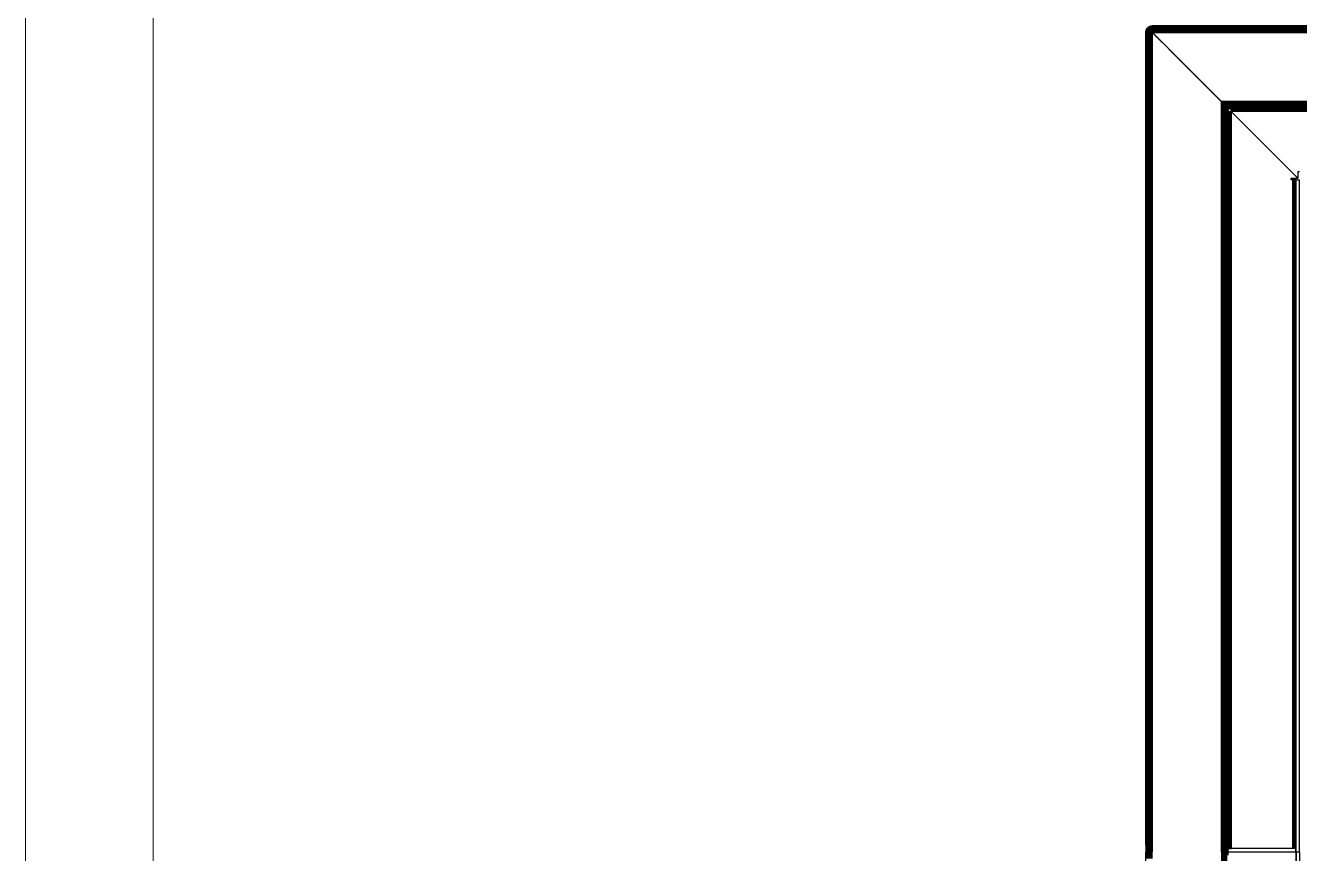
# Model space of a CAD drawing. Header units: inches. Extents: x 12 to 4609, y 5 to 3256.
# Drawn here: x 12 to 783, y 2141 to 2642 of the extents above; entities that cross this region are included whole.
import ezdxf

# ---------------------------------------------------------------- set-up
doc = ezdxf.new("R2010")
doc.units = ezdxf.units.IN
doc.header["$MEASUREMENT"] = 0
doc.layers.add('tabelka', color=155, linetype='Continuous')

msp = doc.modelspace()

# ---------------------------------------------------------------- linework, layer by layer
for p, q in [((690.24, 2638.33), (690.25, 2638.51)), ((690.25, 2638.51), (690.37, 2638.97)), ((690.25, 2638.51), (690.94, 2638.39)), ((690.37, 2638.97), (690.43, 2639.19)), ((690.94, 2638.39), (690.37, 2638.97)), ((690.37, 2638.97), (690.79, 2638.84)), ((690.37, 2638.97), (690.89, 2638.74)), ((690.43, 2639.19), (690.52, 2639.4)), ((690.79, 2638.84), (690.43, 2639.19)), ((690.43, 2639.19), (690.91, 2639.02)), ((690.43, 2639.19), (690.97, 2638.96)), ((690.52, 2639.4), (690.57, 2639.51)), ((690.91, 2639.02), (690.52, 2639.4)), ((690.52, 2639.4), (691.6, 2638.94)), ((690.52, 2639.4), (691.75, 2638.79)), ((690.57, 2639.51), (690.72, 2639.81)), ((690.57, 2639.51), (691.45, 2639.08)), ((690.72, 2639.81), (690.91, 2640.11)), ((690.72, 2639.81), (692.36, 2638.65)), ((691.45, 2639.08), (690.72, 2639.81)), ((691.89, 2639.14), (690.72, 2639.81)), ((690.81, 2638.82), (690.79, 2638.84)), ((690.89, 2638.74), (690.81, 2638.82)), ((690.81, 2638.82), (691.22, 2638.71)), ((690.81, 2638.82), (691.26, 2638.67)), ((690.89, 2638.74), (691.42, 2638.51)), ((691.31, 2638.33), (690.89, 2638.74)), ((690.91, 2640.11), (690.97, 2640.19)), ((690.91, 2640.11), (692.54, 2638.97)), ((690.91, 2640.11), (692.45, 2638.83)), ((690.97, 2638.96), (690.91, 2639.02)), ((690.91, 2639.02), (691.87, 2638.67)), ((690.97, 2640.19), (691.12, 2640.39)), ((690.97, 2640.19), (692.54, 2638.97)), ((690.97, 2640.19), (692.31, 2639.2)), ((690.97, 2638.96), (692.04, 2638.5)), ((691.22, 2638.71), (690.97, 2638.96)), ((691.12, 2640.39), (691.25, 2640.53)), ((691.12, 2640.39), (692.65, 2639.11)), ((691.12, 2640.39), (692.31, 2639.2)), ((691.26, 2638.67), (691.22, 2638.71)), ((691.22, 2638.71), (692.08, 2638.45)), ((691.25, 2640.53), (691.36, 2640.64)), ((691.25, 2640.53), (692.71, 2639.18)), ((691.25, 2640.53), (692.65, 2639.11)), ((691.26, 2638.67), (692.17, 2638.37)), ((691.42, 2638.51), (691.26, 2638.67)), ((691.36, 2640.64), (691.61, 2640.88)), ((691.36, 2640.64), (692.71, 2639.18)), ((691.36, 2640.64), (692.73, 2639.29)), ((691.42, 2638.51), (692.21, 2638.17)), ((691.67, 2638.27), (691.42, 2638.51)), ((691.45, 2639.08), (691.49, 2639.04)), ((691.49, 2639.04), (692.36, 2638.65)), ((691.49, 2639.04), (692.35, 2638.62)), ((691.6, 2638.94), (691.49, 2639.04)), ((691.6, 2638.94), (692.35, 2638.62)), ((691.75, 2638.79), (691.6, 2638.94)), ((691.61, 2640.88), (691.89, 2641.09)), ((691.61, 2640.88), (692.89, 2639.36)), ((691.61, 2640.88), (692.73, 2639.29)), ((691.75, 2638.79), (692.3, 2638.51)), ((691.87, 2638.67), (691.75, 2638.79)), ((691.87, 2638.67), (692.3, 2638.51)), ((692.04, 2638.5), (691.87, 2638.67)), ((691.89, 2641.09), (691.98, 2641.15)), ((691.89, 2641.09), (693.03, 2639.46)), ((691.89, 2641.09), (692.89, 2639.36)), ((692.22, 2640.76), (691.89, 2641.09)), ((691.89, 2639.14), (692.36, 2638.65)), ((691.89, 2639.14), (692.45, 2638.83)), ((691.98, 2641.15), (692.18, 2641.28)), ((691.98, 2641.15), (692.22, 2640.76)), ((692.18, 2641.28), (692.38, 2641.38)), ((692.61, 2640.86), (692.18, 2641.28)), ((692.18, 2641.28), (692.82, 2640.17)), ((692.18, 2641.28), (692.65, 2640.33)), ((692.27, 2640.72), (692.22, 2640.76)), ((692.28, 2640.69), (692.27, 2640.72)), ((692.27, 2638.4), (692.3, 2638.51)), ((692.28, 2640.69), (693.08, 2639.49)), ((692.28, 2640.69), (693.03, 2639.46)), ((692.65, 2640.33), (692.28, 2640.69)), ((692.3, 2638.51), (692.35, 2638.62)), ((693.05, 2637.77), (692.3, 2638.51)), ((692.41, 2639.13), (692.31, 2639.2)), ((692.35, 2638.62), (692.36, 2638.65)), ((693.16, 2637.78), (692.35, 2638.62)), ((692.36, 2638.65), (692.45, 2638.83)), ((692.38, 2641.38), (692.49, 2641.44)), ((692.61, 2641.15), (692.38, 2641.38)), ((692.38, 2641.38), (692.68, 2640.79)), ((692.38, 2641.38), (692.61, 2640.86)), ((692.41, 2639.13), (692.54, 2638.97)), ((692.41, 2639.13), (692.57, 2639.01)), ((692.45, 2638.83), (692.54, 2638.97)), ((693.49, 2637.77), (692.45, 2638.83)), ((692.49, 2641.44), (692.81, 2641.57)), ((692.49, 2641.44), (692.61, 2641.15)), ((692.54, 2638.97), (692.57, 2639.01)), ((693.75, 2637.76), (692.54, 2638.97)), ((692.54, 2638.97), (693.81, 2637.76)), ((692.57, 2639.01), (692.65, 2639.11)), ((692.63, 2641.13), (692.61, 2641.15)), ((692.68, 2640.79), (692.61, 2640.86)), ((692.61, 2640.86), (692.98, 2640.02)), ((692.63, 2641.13), (692.89, 2640.59)), ((692.65, 2640.33), (692.67, 2640.3)), ((692.65, 2639.11), (692.71, 2639.18)), ((692.65, 2639.11), (693.99, 2637.76)), ((692.67, 2640.3), (693.08, 2639.49)), ((692.82, 2640.17), (692.67, 2640.3)), ((692.68, 2640.79), (693.16, 2639.83)), ((692.89, 2640.59), (692.68, 2640.79)), ((692.71, 2639.18), (692.76, 2639.24)), ((692.73, 2639.29), (692.76, 2639.24)), ((692.76, 2639.24), (692.89, 2639.36)), ((706.52, 2625.41), (692.76, 2639.24)), ((692.76, 2639.24), (698.29, 2633.79)), ((692.81, 2641.57), (693.26, 2641.69)), ((693.33, 2641.05), (692.81, 2641.57)), ((692.81, 2641.57), (693.16, 2640.62)), ((692.81, 2641.57), (693.03, 2640.74)), ((692.82, 2640.17), (692.85, 2640.12)), ((692.85, 2640.12), (693.18, 2639.56)), ((692.98, 2640.02), (692.85, 2640.12)), ((692.9, 2640.56), (692.89, 2640.59)), ((692.89, 2639.36), (693.03, 2639.46)), ((692.89, 2639.36), (694.25, 2638)), ((692.9, 2640.56), (693.31, 2639.69)), ((692.9, 2640.56), (693.16, 2639.83)), ((692.98, 2640.02), (692.99, 2639.98)), ((692.99, 2639.98), (693.18, 2639.56)), ((693.16, 2639.83), (692.99, 2639.98)), ((693.16, 2640.62), (693.03, 2640.74)), ((693.15, 2640.31), (693.03, 2640.74)), ((693.03, 2639.46), (693.08, 2639.49)), ((694.24, 2638.25), (693.03, 2639.46)), ((693.08, 2639.49), (693.18, 2639.56)), ((693.32, 2640.16), (693.15, 2640.31)), ((693.15, 2640.31), (693.31, 2639.69)), ((693.41, 2640.36), (693.16, 2640.62)), ((693.16, 2640.62), (693.32, 2640.16)), ((693.16, 2639.83), (693.19, 2639.8)), ((693.18, 2639.56), (693.28, 2639.61)), ((693.18, 2639.56), (694.24, 2638.52)), ((693.19, 2639.8), (693.21, 2639.75)), ((693.21, 2639.75), (693.28, 2639.61)), ((693.31, 2639.69), (693.21, 2639.75)), ((693.26, 2641.69), (693.49, 2641.75)), ((693.26, 2641.69), (693.33, 2641.05)), ((693.26, 2641.69), (693.41, 2640.98)), ((693.28, 2639.61), (693.33, 2639.64)), ((693.31, 2639.69), (693.33, 2639.64)), ((693.34, 2640.12), (693.32, 2640.16)), ((693.33, 2641.05), (693.41, 2640.36)), ((693.41, 2640.98), (693.33, 2641.05)), ((693.33, 2639.64), (693.49, 2639.7)), ((694.24, 2638.72), (693.33, 2639.64)), ((694.23, 2638.79), (693.33, 2639.64)), ((693.45, 2640.03), (693.34, 2640.12)), ((693.34, 2640.12), (693.49, 2639.7)), ((693.41, 2640.98), (693.43, 2640.95)), ((693.41, 2640.36), (693.45, 2640.03)), ((693.56, 2640.22), (693.41, 2640.36)), ((693.43, 2640.95), (693.62, 2640.16)), ((693.43, 2640.95), (693.56, 2640.22)), ((693.6, 2640.79), (693.43, 2640.95)), ((693.46, 2640.01), (693.45, 2640.03)), ((693.46, 2640.01), (693.49, 2639.7)), ((693.64, 2639.85), (693.46, 2640.01)), ((693.49, 2641.75), (693.75, 2641.77)), ((693.76, 2641.47), (693.49, 2641.75)), ((693.49, 2641.75), (693.67, 2640.71)), ((693.49, 2641.75), (693.6, 2640.79)), ((693.49, 2639.7), (693.66, 2639.75)), ((693.49, 2639.7), (694.22, 2638.99)), ((693.56, 2640.22), (693.64, 2639.85)), ((693.62, 2640.16), (693.56, 2640.22)), ((693.6, 2640.79), (693.67, 2640.11)), ((693.67, 2640.71), (693.6, 2640.79)), ((693.62, 2640.16), (693.71, 2639.76)), ((693.67, 2640.11), (693.62, 2640.16)), ((693.64, 2639.85), (693.65, 2639.81)), ((693.65, 2639.81), (693.66, 2639.75)), ((693.71, 2639.76), (693.65, 2639.81)), ((693.66, 2639.75), (693.71, 2639.76)), ((693.66, 2639.75), (694.22, 2639.18)), ((693.67, 2640.71), (693.8, 2639.99)), ((693.8, 2640.59), (693.67, 2640.71)), ((693.67, 2640.11), (693.71, 2639.76)), ((693.8, 2639.99), (693.67, 2640.11)), ((693.71, 2639.76), (693.83, 2639.79)), ((693.71, 2639.76), (694.21, 2639.35)), ((694.23, 2639.23), (693.71, 2639.76)), ((693.75, 2641.77), (694.18, 2641.81)), ((693.75, 2641.77), (693.79, 2641.44)), ((693.75, 2641.77), (693.76, 2641.47)), ((693.79, 2641.44), (693.76, 2641.47)), ((693.76, 2641.47), (693.8, 2640.59)), ((693.79, 2641.44), (693.92, 2640.46)), ((694.12, 2641.12), (693.79, 2641.44)), ((693.8, 2640.59), (693.82, 2639.96)), ((693.92, 2640.46), (693.8, 2640.59)), ((693.8, 2639.99), (693.82, 2639.96)), ((693.82, 2639.96), (693.83, 2639.79)), ((694, 2639.81), (693.82, 2639.96)), ((693.83, 2639.79), (693.96, 2639.81)), ((694.21, 2639.4), (693.83, 2639.79)), ((693.92, 2640.46), (694, 2639.81)), ((694.05, 2640.33), (693.92, 2640.46)), ((693.96, 2639.81), (694, 2639.81)), ((694.2, 2639.58), (693.96, 2639.81)), ((694.05, 2640.33), (694, 2639.81)), ((694, 2639.81), (694.18, 2639.82)), ((694.2, 2639.66), (694, 2639.81)), ((694.12, 2641.12), (694.05, 2640.33)), ((694.18, 2640.2), (694.05, 2640.33)), ((694.2, 2641.42), (694.12, 2641.12)), ((694.21, 2641.02), (694.12, 2641.12)), ((1186.19, 2641.81), (694.18, 2641.81)), ((694.18, 2641.81), (1186.19, 2641.71)), ((694.18, 2641.81), (694.19, 2641.73)), ((694.3, 2641.68), (694.18, 2641.81)), ((694.18, 2640.2), (694.22, 2640.52)), ((694.22, 2640.25), (694.18, 2640.2)), ((694.22, 2640.16), (694.18, 2640.2)), ((694.18, 2639.82), (694.23, 2639.76)), ((694.2, 2639.82), (694.18, 2639.82)), ((694.18, 2639.82), (694.19, 2639.78)), ((694.19, 2641.73), (694.19, 2641.68)), ((694.3, 2641.68), (694.19, 2641.68)), ((694.19, 2641.68), (694.2, 2641.49)), ((694.19, 2639.78), (694.2, 2639.71)), ((694.2, 2641.49), (694.2, 2641.46)), ((694.2, 2641.49), (694.5, 2641.49)), ((694.2, 2641.42), (694.2, 2641.49)), ((694.2, 2641.46), (694.2, 2641.42)), ((694.2, 2641.46), (694.53, 2641.46)), ((694.2, 2641.42), (694.21, 2641.18)), ((694.56, 2641.42), (694.2, 2641.42)), ((694.22, 2640.11), (694.2, 2639.82)), ((694.2, 2639.82), (694.23, 2639.76)), ((694.2, 2639.71), (694.23, 2639.76)), ((694.23, 2639.73), (694.2, 2639.71)), ((694.2, 2639.71), (694.2, 2639.66)), ((694.2, 2639.62), (694.2, 2639.66)), ((694.23, 2639.58), (694.2, 2639.62)), ((694.2, 2639.62), (694.2, 2639.58)), ((694.23, 2639.56), (694.2, 2639.62)), ((694.23, 2639.56), (694.2, 2639.58)), ((694.2, 2639.58), (694.21, 2639.5)), ((694.21, 2641.18), (694.81, 2641.18)), ((694.21, 2641.18), (694.21, 2641.02)), ((694.21, 2640.77), (694.21, 2641.02)), ((1186.19, 2640.29), (694.21, 2640.77)), ((694.21, 2640.77), (694.22, 2640.54)), ((1190.19, 2640.77), (694.21, 2640.77)), ((694.21, 2639.5), (694.21, 2639.4)), ((694.23, 2639.38), (694.21, 2639.4)), ((694.21, 2639.4), (694.21, 2639.35)), ((694.21, 2639.35), (694.23, 2639.3)), ((694.22, 2640.54), (694.22, 2640.52)), ((694.22, 2640.52), (694.22, 2640.31)), ((694.22, 2640.31), (694.93, 2640.31)), ((694.22, 2640.31), (694.22, 2640.25)), ((694.22, 2640.16), (694.22, 2640.11)), ((694.23, 2639.23), (694.22, 2639.18)), ((694.22, 2639.18), (694.24, 2639.16)), ((694.22, 2639.18), (694.24, 2639.13)), ((694.24, 2639.13), (694.22, 2639.07)), ((694.22, 2639.07), (694.22, 2638.99)), ((694.22, 2638.99), (694.24, 2638.95)), ((1186.19, 2639.73), (694.23, 2639.76)), ((694.23, 2639.76), (694.23, 2639.73)), ((694.23, 2639.73), (1186.19, 2639.73)), ((694.23, 2639.73), (1186.19, 2639.13)), ((694.23, 2639.3), (694.23, 2639.23)), ((694.24, 2638.82), (694.23, 2638.79)), ((694.23, 2638.79), (694.24, 2638.76)), ((694.24, 2638.72), (694.23, 2638.56)), ((694.23, 2638.56), (694.24, 2638.52)), ((1186.19, 2639.13), (694.24, 2639.16)), ((694.24, 2639.16), (694.24, 2639.13)), ((1186.19, 2638.48), (694.24, 2639.13)), ((1186.19, 2639.13), (694.24, 2639.13)), ((694.24, 2638.95), (694.24, 2638.82)), ((694.24, 2638.76), (694.24, 2638.72)), ((694.24, 2638.52), (1186.19, 2638.48)), ((694.24, 2638.52), (694.24, 2638.48)), ((1186.19, 2641.71), (694.3, 2641.68)), ((1186.19, 2641.49), (694.3, 2641.68)), ((694.5, 2641.49), (694.3, 2641.68)), ((694.5, 2641.49), (1186.19, 2641.49)), ((694.5, 2641.49), (1186.19, 2641.18)), ((694.53, 2641.46), (694.5, 2641.49)), ((694.53, 2641.46), (1186.19, 2641.18)), ((694.56, 2641.42), (694.53, 2641.46)), ((1186.19, 2641.18), (694.56, 2641.42)), ((694.81, 2641.18), (694.56, 2641.42)), ((694.81, 2641.18), (1186.19, 2641.18)), ((694.95, 2640.29), (694.93, 2640.31)), ((694.95, 2640.29), (695.68, 2640.31)), ((695.7, 2640.29), (695.68, 2640.31)), ((695.7, 2640.29), (1186.19, 2640.29)), ((695.7, 2640.29), (1186.19, 2639.73)), ((690.19, 2637.82), (690.24, 2638.33)), ((690.25, 2637.81), (690.19, 2637.82)), ((690.19, 2637.82), (690.19, 2337.16)), ((690.19, 2337.16), (690.25, 2637.81)), ((690.45, 2638.31), (690.24, 2638.33)), ((690.3, 2145.81), (690.25, 2637.81)), ((690.3, 2637.81), (690.25, 2637.81)), ((690.36, 2637.81), (690.3, 2637.81)), ((690.3, 2637.81), (690.3, 2145.81)), ((690.36, 2637.66), (690.3, 2145.81)), ((690.52, 2637.8), (690.36, 2637.81)), ((690.36, 2637.81), (690.36, 2637.66)), ((690.36, 2637.66), (690.52, 2637.5)), ((690.36, 2637.66), (690.51, 2145.81)), ((690.51, 2638.26), (690.45, 2638.31)), ((690.48, 2638.29), (690.45, 2638.31)), ((690.51, 2638.26), (690.48, 2638.29)), ((691.07, 2638.26), (690.48, 2638.29)), ((691.27, 2638.06), (690.51, 2638.26)), ((691.16, 2638.18), (690.51, 2638.26)), ((690.75, 2637.8), (690.51, 2145.81)), ((690.51, 2145.81), (690.52, 2637.5)), ((690.75, 2637.8), (690.52, 2637.8)), ((690.52, 2637.5), (690.52, 2637.8)), ((690.83, 2637.8), (690.75, 2637.8)), ((690.75, 2637.8), (690.82, 2145.81)), ((690.83, 2637.8), (690.82, 2145.81)), ((690.82, 2145.81), (691.04, 2637.79)), ((690.97, 2637.79), (690.83, 2637.8)), ((690.94, 2638.39), (691.31, 2638.33)), ((690.97, 2637.79), (690.94, 2637.82)), ((691.04, 2637.79), (690.97, 2637.79)), ((691.23, 2145.81), (691.04, 2637.79)), ((691.09, 2637.79), (691.04, 2637.79)), ((691.16, 2638.18), (691.07, 2638.26)), ((691.41, 2638.24), (691.07, 2638.26)), ((691.23, 2637.79), (691.09, 2637.79)), ((691.27, 2638.06), (691.16, 2638.18)), ((691.53, 2638.11), (691.16, 2638.18)), ((691.23, 2145.81), (691.23, 2637.79)), ((691.29, 2637.79), (691.23, 2637.79)), ((691.66, 2637.96), (691.27, 2638.06)), ((691.36, 2637.79), (691.29, 2637.79)), ((691.31, 2638.33), (691.67, 2638.27)), ((691.36, 2637.79), (691.49, 2637.79)), ((691.53, 2638.11), (691.41, 2638.24)), ((691.73, 2638.21), (691.41, 2638.24)), ((691.54, 2637.78), (691.49, 2637.79)), ((691.54, 2637.78), (691.5, 2637.82)), ((691.66, 2637.96), (691.53, 2638.11)), ((691.89, 2638.05), (691.53, 2638.11)), ((691.72, 2637.78), (691.54, 2637.78)), ((691.66, 2637.96), (692.1, 2637.85)), ((691.67, 2638.27), (692.21, 2638.17)), ((691.72, 2145.81), (691.72, 2637.78)), ((692.2, 2637.78), (691.72, 2145.81)), ((691.84, 2637.78), (691.72, 2637.78)), ((691.89, 2638.05), (691.73, 2638.21)), ((692.21, 2638.17), (691.73, 2638.21)), ((691.84, 2637.78), (691.8, 2637.82)), ((691.87, 2637.78), (691.83, 2637.82)), ((691.87, 2637.78), (691.84, 2637.78)), ((691.87, 2637.78), (692.12, 2637.82)), ((692.2, 2637.78), (691.87, 2637.78)), ((692.1, 2637.85), (691.89, 2638.05)), ((692.19, 2638), (691.89, 2638.05)), ((692.04, 2638.5), (692.08, 2638.45)), ((692.08, 2638.45), (692.27, 2638.4)), ((692.17, 2638.37), (692.08, 2638.45)), ((692.12, 2637.82), (692.1, 2637.85)), ((692.17, 2637.78), (692.12, 2637.82)), ((692.19, 2637.82), (692.12, 2637.82)), ((692.12, 2637.82), (692.14, 2637.8)), ((692.14, 2637.8), (692.19, 2637.82)), ((692.17, 2638.37), (692.25, 2638.34)), ((692.24, 2638.3), (692.17, 2638.37)), ((692.19, 2638), (692.21, 2638.17)), ((692.19, 2637.82), (692.19, 2638)), ((692.39, 2637.8), (692.19, 2638)), ((692.24, 2637.78), (692.19, 2637.82)), ((692.19, 2637.82), (692.2, 2637.78)), ((692.21, 2637.81), (692.19, 2637.82)), ((692.27, 2637.77), (692.2, 2637.78)), ((692.2, 2637.78), (692.27, 2145.81)), ((692.24, 2637.78), (692.2, 2637.78)), ((692.21, 2638.17), (692.24, 2638.3)), ((692.21, 2638.17), (692.56, 2637.78)), ((692.27, 2637.81), (692.21, 2637.81)), ((692.24, 2638.3), (692.25, 2638.34)), ((692.7, 2637.79), (692.24, 2638.3)), ((692.24, 2637.78), (692.27, 2637.81)), ((692.25, 2638.34), (692.27, 2638.4)), ((692.25, 2638.34), (692.7, 2637.79)), ((692.35, 2637.8), (692.27, 2637.81)), ((692.27, 2145.81), (692.8, 2637.77)), ((692.32, 2637.77), (692.27, 2637.77)), ((692.35, 2637.8), (692.32, 2637.77)), ((692.35, 2637.77), (692.32, 2637.77)), ((692.35, 2637.8), (692.35, 2637.77)), ((692.39, 2637.8), (692.35, 2637.8)), ((692.42, 2637.77), (692.35, 2637.77)), ((692.42, 2637.77), (692.39, 2637.8)), ((692.47, 2637.8), (692.39, 2637.8)), ((692.47, 2637.8), (692.42, 2637.77)), ((692.48, 2637.77), (692.42, 2637.77)), ((692.5, 2637.8), (692.47, 2637.8)), ((692.5, 2637.8), (692.48, 2637.77)), ((692.53, 2637.77), (692.48, 2637.77)), ((692.53, 2637.77), (692.5, 2637.8)), ((692.58, 2637.77), (692.53, 2637.77)), ((692.56, 2637.78), (692.58, 2637.77)), ((692.58, 2637.77), (692.61, 2637.77)), ((692.68, 2637.77), (692.61, 2637.77)), ((692.7, 2637.79), (692.68, 2637.77)), ((692.75, 2637.78), (692.68, 2637.77)), ((692.77, 2637.77), (692.7, 2637.79)), ((692.75, 2637.78), (692.7, 2637.79)), ((692.77, 2637.77), (692.75, 2637.78)), ((692.8, 2637.77), (692.77, 2637.77)), ((692.88, 2145.81), (692.8, 2637.77)), ((692.88, 2637.77), (692.8, 2637.77)), ((692.95, 2637.78), (692.88, 2637.77)), ((693.36, 2637.76), (692.88, 2145.81)), ((693.05, 2637.77), (692.95, 2637.78)), ((693.11, 2637.77), (693.05, 2637.77)), ((693.16, 2637.78), (693.11, 2637.77)), ((693.2, 2637.76), (693.16, 2637.78)), ((693.23, 2637.77), (693.2, 2637.76)), ((693.36, 2637.76), (693.23, 2637.77)), ((693.49, 2637.77), (693.36, 2637.76)), ((693.36, 2637.76), (693.52, 2145.81)), ((693.52, 2637.76), (693.49, 2637.77)), ((694.02, 2637.76), (693.52, 2145.81)), ((693.75, 2637.76), (693.52, 2637.76)), ((693.81, 2637.76), (693.75, 2637.76)), ((693.85, 2637.76), (693.81, 2637.76)), ((693.99, 2637.76), (693.85, 2637.76)), ((693.99, 2637.76), (694.02, 2637.76)), ((694.02, 2637.76), (694.18, 2145.81)), ((694.1, 2637.76), (694.02, 2637.76)), ((694.18, 2637.75), (694.1, 2637.76)), ((694.18, 2637.75), (694.18, 2145.81)), ((706.52, 2625.41), (694.18, 2637.75)), ((1186.19, 2638.48), (694.24, 2638.34)), ((694.24, 2638.48), (694.24, 2638.34)), ((1186.19, 2637.82), (694.24, 2638.34)), ((694.24, 2638.25), (694.24, 2638.34)), ((694.24, 2638.17), (694.24, 2638.25)), ((694.24, 2638.08), (694.24, 2638.17)), ((694.25, 2638), (694.24, 2638.08)), ((694.25, 2637.82), (694.25, 2638)), ((694.25, 2637.82), (1186.19, 2637.82)), ((698.29, 2633.79), (694.25, 2637.82)), ((709.71, 2622.37), (698.29, 2633.79)), ((711.78, 2620.16), (706.52, 2625.41)), ((709.71, 2622.37), (715.7, 2616.31)), ((718.74, 2613.34), (709.71, 2622.37)), ((711.78, 2620.16), (715.7, 2616.31)), ((723.46, 2608.47), (711.78, 2620.16)), ((715.7, 2616.31), (718.74, 2613.34)), ((715.7, 2616.31), (723.46, 2608.47)), ((736.07, 2596), (718.74, 2613.34)), ((736, 2595.93), (723.46, 2608.47)), ((736, 2141.81), (736, 2595.93)), ((736, 2595.93), (736.63, 2141.81)), ((736, 2595.93), (736.18, 2595.82)), ((1190.19, 2596), (736.07, 2596)), ((1190.19, 2595.3), (736.07, 2596)), ((736.07, 2596), (736.18, 2595.82)), ((736.22, 2595.78), (736.18, 2595.82)), ((736.22, 2595.78), (736.52, 2595.3)), ((736.22, 2595.78), (736.63, 2595.53)), ((736.52, 2595.3), (736.54, 2595.28)), ((736.67, 2595.3), (736.52, 2595.3)), ((736.7, 2595.28), (736.54, 2595.28)), ((736.63, 2595.53), (736.76, 2595.45)), ((736.76, 2595.26), (736.63, 2141.81)), ((737.24, 2594.77), (736.63, 2141.81)), ((736.76, 2595.3), (736.67, 2595.3)), ((736.74, 2595.28), (736.7, 2595.28)), ((736.76, 2595.3), (736.74, 2595.28)), ((736.76, 2595.26), (736.74, 2595.28)), ((736.76, 2595.45), (736.76, 2595.3)), ((1190.19, 2595.3), (736.76, 2595.3)), ((1190.19, 2594.63), (736.76, 2595.3)), ((1190.19, 2594.63), (736.76, 2595.26)), ((737.24, 2594.77), (737.24, 2141.81)), ((737.24, 2141.81), (737.47, 2594.53)), ((737.56, 2594.44), (737.24, 2141.81)), ((737.81, 2594.19), (737.24, 2141.81)), ((737.37, 2594.63), (1190.19, 2594)), ((737.37, 2594.63), (1190.19, 2594.63)), ((737.47, 2594.53), (737.45, 2594.55)), ((737.47, 2594.53), (1190.19, 2594)), ((737.47, 2594.53), (737.56, 2594.44)), ((1190.19, 2594), (737.56, 2594.44)), ((737.81, 2594.19), (737.82, 2141.81)), ((738.23, 2593.78), (737.82, 2141.81)), ((738.35, 2593.66), (737.82, 2141.81)), ((1190.19, 2594), (737.99, 2594.01)), ((1190.19, 2593.43), (737.99, 2594.01)), ((738.23, 2593.78), (738.21, 2593.8)), ((1190.19, 2593.43), (738.23, 2593.78)), ((738.35, 2593.66), (738.35, 2141.81)), ((738.8, 2593.2), (738.35, 2141.81)), ((738.83, 2593.17), (738.35, 2141.81)), ((738.8, 2593.2), (1190.19, 2592.93)), ((738.83, 2593.17), (738.83, 2141.81)), ((738.86, 2593.14), (738.83, 2141.81)), ((739.23, 2592.77), (738.83, 2141.81)), ((1190.19, 2592.93), (738.86, 2593.14)), ((1190.19, 2592.93), (739.06, 2592.95)), ((1190.19, 2592.54), (739.06, 2592.95)), ((739.24, 2141.81), (739.23, 2592.77)), ((739.23, 2592.77), (739.35, 2592.65)), ((739.35, 2592.65), (739.24, 2141.81)), ((739.35, 2592.65), (1190.19, 2592.54)), ((739.46, 2592.55), (1190.19, 2592.24)), ((739.46, 2592.55), (1190.19, 2592.54)), ((739.55, 2592.45), (739.55, 2592.32)), ((739.7, 2592.31), (739.55, 2592.32)), ((739.55, 2592.32), (739.55, 2592.28)), ((739.7, 2592.28), (739.55, 2592.28)), ((739.55, 2592.28), (739.55, 2592.09)), ((1190.19, 2592.24), (739.7, 2592.31)), ((739.7, 2592.31), (739.7, 2592.28)), ((739.73, 2592.27), (739.7, 2592.28)), ((739.7, 2592.28), (739.7, 2592.07)), ((1190.19, 2592.24), (739.73, 2592.27)), ((739.73, 2592.27), (739.73, 2592.07)), ((739.95, 2592.06), (1190.19, 2592.24)), ((739.55, 2590.46), (739.24, 2141.81)), ((739.55, 2592.09), (739.59, 2592.07)), ((739.55, 2592.09), (739.55, 2592.04)), ((739.55, 2592.04), (739.7, 2592)), ((739.55, 2592.04), (739.55, 2591.93)), ((739.7, 2591.93), (739.55, 2591.93)), ((739.55, 2591.93), (739.55, 2591.72)), ((739.7, 2591.58), (739.55, 2591.72)), ((739.55, 2591.72), (739.55, 2591.26)), ((739.7, 2591.12), (739.55, 2591.26)), ((739.55, 2591.26), (739.55, 2590.84)), ((739.55, 2590.84), (739.7, 2590.69)), ((739.55, 2590.84), (739.55, 2590.46)), ((739.69, 2590.32), (739.55, 2590.46)), ((739.55, 2590.46), (739.57, 2145.81)), ((739.69, 2590.32), (739.57, 2145.81)), ((739.73, 2590.28), (739.57, 2145.81)), ((739.79, 2590.22), (739.57, 2145.81)), ((739.59, 2592.07), (739.63, 2592.07)), ((739.63, 2592.07), (739.7, 2592.07)), ((739.7, 2590.69), (739.69, 2590.32)), ((739.73, 2590.28), (739.69, 2590.32)), ((739.73, 2592.03), (739.7, 2592.07)), ((739.7, 2592.07), (739.73, 2592.07)), ((739.7, 2592.07), (739.7, 2592)), ((739.7, 2592), (739.73, 2592)), ((739.7, 2592), (739.7, 2591.93)), ((739.73, 2591.93), (739.7, 2591.93)), ((739.7, 2591.93), (739.7, 2591.58)), ((739.73, 2591.54), (739.7, 2591.58)), ((739.7, 2591.58), (739.7, 2591.12)), ((739.73, 2591.08), (739.7, 2591.12)), ((739.7, 2591.12), (739.7, 2590.69)), ((739.7, 2590.69), (739.73, 2590.66)), ((739.73, 2592.07), (739.79, 2592.04)), ((739.73, 2592.07), (739.73, 2592.03)), ((739.73, 2592), (739.73, 2592.03)), ((739.79, 2591.97), (739.73, 2592)), ((739.73, 2592), (739.73, 2591.93)), ((739.79, 2591.93), (739.73, 2591.93)), ((739.73, 2591.93), (739.73, 2591.54)), ((739.79, 2591.48), (739.73, 2591.54)), ((739.73, 2591.54), (739.73, 2591.08)), ((739.79, 2591.02), (739.73, 2591.08)), ((739.73, 2591.08), (739.73, 2590.66)), ((739.73, 2590.66), (739.79, 2590.6)), ((739.73, 2590.66), (739.73, 2590.28)), ((739.79, 2590.22), (739.73, 2590.28)), ((739.79, 2592.2), (739.79, 2592.04)), ((739.79, 2592.04), (739.95, 2592.06)), ((739.79, 2592.04), (739.95, 2592.02)), ((739.79, 2592.04), (739.79, 2591.97)), ((739.83, 2591.93), (739.79, 2591.97)), ((739.79, 2591.97), (739.95, 2591.94)), ((739.79, 2591.97), (739.79, 2591.93)), ((739.83, 2591.93), (739.79, 2591.93)), ((739.79, 2591.93), (739.79, 2591.48)), ((739.95, 2591.33), (739.79, 2591.48)), ((739.79, 2591.48), (739.79, 2591.02)), ((739.95, 2590.87), (739.79, 2591.02)), ((739.79, 2591.02), (739.79, 2590.6)), ((739.79, 2590.6), (739.95, 2590.44)), ((739.79, 2590.6), (739.79, 2590.22)), ((739.95, 2590.06), (739.79, 2590.22)), ((739.79, 2590.22), (739.81, 2145.81)), ((739.97, 2589.99), (739.81, 2145.81)), ((739.95, 2591.94), (739.83, 2591.93)), ((739.95, 2591.81), (739.83, 2591.93)), ((1190.19, 2592.06), (739.95, 2592.06)), ((739.95, 2592.06), (739.95, 2592.02)), ((1008.06, 2592), (739.95, 2592.06)), ((739.95, 2592.02), (739.99, 2592.01)), ((739.95, 2592.02), (739.95, 2591.94)), ((739.95, 2591.94), (740, 2591.93)), ((739.95, 2591.94), (739.95, 2591.81)), ((740, 2591.76), (739.95, 2591.81)), ((739.95, 2591.81), (739.95, 2591.33)), ((740, 2591.27), (739.95, 2591.33)), ((739.95, 2591.33), (739.95, 2590.87)), ((740, 2590.81), (739.95, 2590.87)), ((739.95, 2590.87), (739.95, 2590.44)), ((739.95, 2590.44), (739.99, 2590.4)), ((739.95, 2590.44), (739.95, 2590.06)), ((739.99, 2590.4), (739.95, 2590.06)), ((739.95, 2590.06), (739.97, 2590.04)), ((739.97, 2590.04), (740.01, 2590.03)), ((739.97, 2589.99), (739.97, 2590.04)), ((739.97, 2589.99), (740.03, 2589.99)), ((739.97, 2287.77), (739.97, 2589.99)), ((739.99, 2592.01), (740, 2591.93)), ((739.99, 2592.01), (740.07, 2592)), ((740, 2590.46), (739.99, 2590.4)), ((740.01, 2590.03), (739.99, 2590.4)), ((740, 2591.76), (740, 2591.93)), ((740.43, 2591.33), (740, 2591.76)), ((740, 2591.27), (740, 2591.76)), ((740.23, 2591.05), (740, 2591.27)), ((740, 2590.81), (740, 2591.27)), ((740.08, 2590.73), (740, 2590.81)), ((740, 2590.46), (740, 2590.81)), ((740.08, 2590.73), (740, 2590.46)), ((740.03, 2589.99), (740, 2525.77)), ((740.01, 2590.03), (740.08, 2590.03)), ((740.01, 2590.03), (740.03, 2589.99)), ((740.03, 2589.99), (740.07, 2589.99)), ((740.03, 2589.99), (740.06, 2302.37)), ((740.06, 2302.37), (740.07, 2589.99)), ((740.25, 2592), (740.07, 2592)), ((740.07, 2589.99), (740.14, 2589.99)), ((740.07, 2589.99), (740.13, 2546.14)), ((740.23, 2591.05), (740.08, 2590.73)), ((740.08, 2590.03), (740.14, 2590.02)), ((740.13, 2546.14), (740.14, 2589.99)), ((740.14, 2590.02), (740.17, 2590.02)), ((740.14, 2589.99), (740.14, 2590.02)), ((740.14, 2589.99), (740.17, 2590.02)), ((740.14, 2589.99), (740.29, 2589.99)), ((740.17, 2590.02), (740.29, 2590.02)), ((740.43, 2591.33), (740.23, 2591.05)), ((740.25, 2592), (740.68, 2591.57)), ((740.73, 2592), (740.25, 2592)), ((740.29, 2589.99), (740.25, 2457.19)), ((740.29, 2590.02), (740.44, 2590.01)), ((740.29, 2589.99), (740.29, 2590.02)), ((740.29, 2589.99), (740.44, 2590.01)), ((740.29, 2422.5), (740.29, 2589.99)), ((740.48, 2589.99), (740.38, 2357.79)), ((740.68, 2591.57), (740.43, 2591.33)), ((740.44, 2590.01), (740.48, 2589.99)), ((740.48, 2589.99), (740.49, 2277.15)), ((740.49, 2145.81), (740.72, 2590)), ((740.72, 2590), (740.5, 2590.01)), ((740.96, 2591.77), (740.68, 2591.57)), ((740.72, 2590), (740.79, 2589.98)), ((740.96, 2591.77), (740.73, 2592)), ((741.19, 2592), (740.73, 2592)), ((740.79, 2589.98), (740.74, 2202.38)), ((740.79, 2589.98), (740.96, 2589.98)), ((741.01, 2589.99), (740.8, 2240.52)), ((741.28, 2591.91), (740.96, 2591.77)), ((740.96, 2589.98), (741.01, 2589.99)), ((741.01, 2589.99), (741.19, 2589.99)), ((741.01, 2400.42), (741.01, 2589.99)), ((741.01, 2400.42), (741.27, 2589.98)), ((741.19, 2592), (741.28, 2591.91)), ((741.6, 2592), (741.19, 2592)), ((741.19, 2589.99), (741.23, 2589.99)), ((741.23, 2589.99), (741.27, 2589.98)), ((741.27, 2589.98), (741.31, 2589.98)), ((741.28, 2542.51), (741.27, 2589.98)), ((741.6, 2592), (741.28, 2591.91)), ((741.31, 2589.98), (741.28, 2542.51)), ((741.31, 2145.81), (741.45, 2589.98)), ((741.31, 2589.98), (741.45, 2589.98)), ((741.31, 2589.98), (741.31, 2145.81)), ((741.45, 2589.98), (741.62, 2589.98)), ((741.55, 2499.35), (741.45, 2589.98)), ((741.55, 2499.35), (741.62, 2589.98)), ((741.97, 2591.98), (741.6, 2592)), ((741.62, 2589.98), (741.71, 2589.97)), ((741.62, 2439.44), (741.62, 2589.98)), ((741.67, 2394.92), (741.71, 2589.97)), ((741.71, 2589.97), (741.96, 2589.97)), ((741.96, 2145.81), (741.71, 2589.97)), ((741.96, 2589.97), (741.96, 2145.81)), ((782.3, 2549.63), (741.96, 2589.97)), ((741.97, 2591.92), (741.97, 2591.98)), ((741.97, 2591.98), (774.31, 2591.98)), ((741.98, 2591.86), (741.97, 2591.92)), ((741.98, 2591.82), (741.98, 2591.86)), ((742.01, 2591.86), (741.98, 2591.86)), ((741.99, 2591.7), (741.98, 2591.82)), ((741.99, 2591.7), (1186.19, 2591.71)), ((741.99, 2591.55), (741.99, 2591.7)), ((1186.19, 2591.51), (741.99, 2591.7)), ((742.02, 2591.51), (741.99, 2591.55)), ((741.99, 2591.55), (1186.19, 2591.51)), ((742, 2591.39), (742.02, 2591.48)), ((742.02, 2591.33), (742, 2591.39)), ((742, 2591.2), (742.02, 2591.25)), ((742.01, 2590.99), (742, 2591.2)), ((742.01, 2591.82), (742.01, 2591.86)), ((1186.19, 2591.71), (742.01, 2591.86)), ((1130.79, 2591.86), (742.01, 2591.86)), ((742.01, 2590.99), (1186.19, 2590.69)), ((1186.19, 2590.99), (742.01, 2590.99)), ((742.01, 2590.99), (742.02, 2590.69)), ((742.02, 2591.48), (742.02, 2591.51)), ((742.02, 2591.51), (1186.19, 2591.51)), ((742.02, 2591.51), (832.95, 2591.46)), ((742.02, 2591.33), (832.95, 2591.46)), ((742.02, 2591.28), (742.02, 2591.33)), ((742.02, 2591.33), (1058.83, 2591.33)), ((1058.83, 2591.33), (742.02, 2591.28)), ((742.02, 2591.25), (742.02, 2591.28)), ((1151.06, 2591.28), (742.02, 2591.25)), ((1014.72, 2591.09), (742.02, 2591.25)), ((742.03, 2590.64), (742.02, 2590.69)), ((742.02, 2590.69), (771.73, 2590.64)), ((742.02, 2590.69), (1186.19, 2590.69)), ((771.73, 2590.64), (742.03, 2590.64)), ((742.03, 2590.52), (742.03, 2590.64)), ((857.19, 2590.57), (742.03, 2590.52)), ((883.78, 2590.37), (742.03, 2590.52)), ((742.03, 2590.37), (742.03, 2590.52)), ((742.03, 2590.34), (742.03, 2590.37)), ((883.78, 2590.37), (742.03, 2590.37)), ((1177.91, 2590.05), (742.03, 2590.37)), ((742.03, 2590.28), (742.03, 2590.34)), ((1177.91, 2590.05), (742.03, 2590.34)), ((742.03, 2590.04), (742.03, 2590.28)), ((1177.91, 2590.05), (742.03, 2590.04)), ((742.03, 2590.04), (782.37, 2549.71)), ((801.45, 2590.64), (771.73, 2590.64)), ((774.31, 2591.98), (1008.06, 2592)), ((774.31, 2591.98), (1130.79, 2591.86)), ((782.37, 2553.71), (782.37, 2549.71)), ((782.37, 2553.71), (783.37, 2553.71)), ((740.14, 2538.29), (740.13, 2546.14)), ((778.3, 2548.63), (778.3, 2549.63)), ((778.3, 2549.63), (782.3, 2549.63)), ((779.3, 2548.63), (778.3, 2548.63)), ((779.3, 2143.81), (779.3, 2548.63)), ((779.61, 2548.63), (779.3, 2548.63)), ((779.92, 2548.63), (779.61, 2548.63)), ((779.61, 2143.81), (779.61, 2548.63)), ((780.21, 2548.63), (779.92, 2548.63)), ((779.92, 2143.81), (779.92, 2548.63)), ((780.47, 2548.63), (780.21, 2548.63)), ((780.21, 2143.81), (780.21, 2548.63)), ((780.71, 2548.63), (780.47, 2548.63)), ((780.47, 2143.81), (780.47, 2548.63)), ((780.92, 2548.63), (780.71, 2548.63)), ((780.71, 2143.81), (780.71, 2548.63)), ((781.08, 2548.63), (780.92, 2548.63)), ((780.93, 2143.81), (780.92, 2548.63)), ((781.09, 2143.81), (781.08, 2548.63)), ((781.11, 2548.63), (781.08, 2548.63)), ((781.09, 2143.81), (781.11, 2548.63)), ((781.2, 2548.63), (781.11, 2548.63)), ((781.27, 2548.63), (781.2, 2548.63)), ((781.2, 2141.81), (781.2, 2548.63)), ((781.27, 2548.63), (783.25, 2548.63)), ((781.3, 2141.81), (781.27, 2548.63)), ((783.25, 2548.63), (783.29, 2548.63)), ((783.3, 2141.81), (783.29, 2548.63)), ((740.06, 2302.37), (740.14, 2538.29)), ((740.13, 2145.81), (740.14, 2538.29)), ((740.14, 2538.29), (740.25, 2457.19)), ((741.28, 2542.51), (741.01, 2145.81)), ((741.31, 2145.81), (741.28, 2542.51)), ((740, 2525.77), (739.97, 2287.77)), ((740, 2525.77), (740, 2194.81)), ((741.31, 2145.81), (741.55, 2499.35)), ((741.62, 2439.44), (741.55, 2499.35)), ((740.74, 2202.38), (740.72, 2485.66)), ((740.25, 2457.19), (740.13, 2145.81)), ((740.25, 2457.19), (740.29, 2422.5)), ((741.67, 2394.92), (741.62, 2439.44)), ((741.63, 2145.81), (741.62, 2439.44)), ((740.29, 2145.81), (740.29, 2422.5)), ((740.29, 2422.5), (740.38, 2357.79)), ((740.8, 2240.52), (741.01, 2400.42)), ((741.01, 2145.81), (741.01, 2400.42)), ((741.63, 2145.81), (741.67, 2394.92)), ((740.38, 2357.79), (740.29, 2145.81)), ((740.38, 2357.79), (740.49, 2277.15)), ((690.19, 2337.16), (690.19, 2141.81)), ((740.05, 2260.99), (740.06, 2302.37)), ((739.98, 2216.63), (739.97, 2287.77)), ((740.49, 2277.15), (740.49, 2145.81)), ((740.02, 2177.69), (740.05, 2260.99)), ((740.06, 2145.81), (740.05, 2260.99)), ((740.74, 2202.38), (740.8, 2240.52)), ((740.8, 2240.52), (740.74, 2145.81)), ((739.97, 2145.81), (739.98, 2216.63)), ((740, 2194.81), (739.98, 2216.63)), ((740.74, 2145.81), (740.74, 2202.38)), ((740.02, 2177.69), (740, 2194.81)), ((740.03, 2171.57), (740.02, 2177.69)), ((740.06, 2145.81), (740.03, 2171.57)), ((740.03, 2171.57), (740.03, 2145.81)), ((690.3, 2145.81), (690.3, 2141.81)), ((690.51, 2145.81), (690.51, 2141.81)), ((690.82, 2145.81), (690.82, 2141.81)), ((691.23, 2145.81), (691.23, 2141.81)), ((691.72, 2145.81), (691.72, 2141.81)), ((692.27, 2145.81), (692.27, 2141.81)), ((692.88, 2145.81), (692.88, 2141.81)), ((693.52, 2145.81), (693.52, 2141.81)), ((694.18, 2145.81), (694.18, 2141.81)), ((739.57, 2145.81), (739.81, 2145.81)), ((739.57, 2145.81), (739.57, 2145.46)), ((739.81, 2145.46), (739.57, 2145.46)), ((739.57, 2145.46), (739.57, 2145.12)), ((739.57, 2145.12), (739.81, 2145.12)), ((739.57, 2145.12), (739.57, 2144.81)), ((739.81, 2144.81), (739.57, 2144.81)), ((739.57, 2144.81), (739.57, 2144.52)), ((739.81, 2145.81), (739.97, 2145.81)), ((739.81, 2145.81), (739.81, 2145.46)), ((739.95, 2145.46), (739.81, 2145.46)), ((739.81, 2145.46), (739.81, 2145.12)), ((739.81, 2145.12), (739.95, 2145.12)), ((739.81, 2145.12), (739.81, 2144.81)), ((739.95, 2144.81), (739.81, 2144.81)), ((739.81, 2144.81), (739.81, 2144.52)), ((739.97, 2145.81), (739.95, 2145.46)), ((740, 2145.46), (739.95, 2145.46)), ((739.95, 2145.46), (739.95, 2145.12)), ((739.95, 2145.12), (740, 2145.12)), ((739.95, 2145.12), (739.95, 2144.81)), ((740, 2144.81), (739.95, 2144.81)), ((739.95, 2144.81), (739.95, 2144.52)), ((739.97, 2145.81), (740, 2145.46)), ((740.03, 2145.81), (740, 2145.46)), ((740, 2145.46), (740.03, 2145.37)), ((740.03, 2145.37), (740, 2145.12)), ((740, 2145.12), (740.06, 2145.12)), ((740, 2145.12), (740, 2144.81)), ((740.06, 2144.81), (740, 2144.81)), ((740, 2144.81), (740, 2144.52)), ((740.03, 2145.37), (740.06, 2145.22)), ((740.06, 2145.81), (740.06, 2145.22)), ((740.06, 2145.22), (740.06, 2145.12)), ((740.06, 2145.12), (740.09, 2145.12)), ((740.06, 2145.12), (740.06, 2144.81)), ((740.13, 2144.81), (740.06, 2144.81)), ((740.06, 2144.81), (740.06, 2144.52)), ((740.09, 2145.12), (740.13, 2145.03)), ((740.13, 2145.81), (740.13, 2145.03)), ((740.13, 2145.03), (740.24, 2144.81)), ((740.13, 2145.03), (740.13, 2144.81)), ((740.24, 2144.81), (740.13, 2144.81)), ((740.13, 2144.81), (740.13, 2144.52)), ((740.24, 2144.81), (740.29, 2144.73)), ((740.29, 2145.81), (740.29, 2144.73)), ((740.49, 2145.81), (740.49, 2144.46)), ((740.74, 2145.81), (740.74, 2144.24)), ((741.01, 2145.81), (741.01, 2144.06)), ((741.31, 2145.81), (741.28, 2143.93)), ((741.63, 2145.81), (741.62, 2143.84)), ((741.96, 2145.81), (741.96, 2143.81)), ((690.3, 2141.81), (690.19, 2141.81)), ((690.19, 1645.8), (690.19, 2141.81)), ((690.51, 2141.81), (690.3, 2141.81)), ((690.3, 2137.81), (690.3, 2141.81)), ((690.82, 2141.81), (690.51, 2141.81)), ((690.51, 2137.81), (690.51, 2141.81)), ((691.23, 2141.81), (690.82, 2141.81)), ((690.82, 2137.81), (690.82, 2141.81)), ((691.72, 2141.81), (691.23, 2141.81)), ((691.23, 2137.81), (691.23, 2141.81)), ((692.27, 2141.81), (691.72, 2141.81)), ((691.72, 2137.81), (691.72, 2141.81)), ((692.88, 2141.81), (692.27, 2141.81)), ((692.27, 2137.81), (692.27, 2141.81)), ((693.52, 2141.81), (692.88, 2141.81)), ((692.88, 2137.81), (692.88, 2141.81)), ((694.18, 2141.81), (693.52, 2141.81)), ((693.52, 2137.81), (693.52, 2141.81)), ((694.18, 2137.81), (694.18, 2141.81)), ((736, 2141.81), (736, 1687.69)), ((736.7, 2141.81), (736, 1687.69)), ((736.63, 2141.81), (736, 2141.81)), ((736.7, 2141.81), (736.63, 2141.81)), ((737.24, 2141.81), (736.7, 2141.81)), ((736.7, 2141.81), (736.7, 1688.37)), ((737.37, 2141.81), (736.7, 1688.37)), ((737.37, 2141.81), (736.75, 1688.37)), ((737.37, 2141.81), (737.24, 2141.81)), ((737.82, 2141.81), (737.37, 2141.81)), ((737.37, 1688.98), (738, 2141.81)), ((737.37, 1688.98), (737.37, 2141.81)), ((737.47, 1689.08), (738, 2141.81)), ((738, 2141.81), (737.56, 1689.18)), ((738, 2141.81), (737.82, 2141.81)), ((738, 2141.81), (738, 1689.61)), ((738.58, 2141.81), (738, 1689.61)), ((738.35, 2141.81), (738, 2141.81)), ((738.58, 2141.81), (738.22, 1689.84)), ((738.58, 2141.81), (738.35, 2141.81)), ((738.57, 1690.18), (739.07, 2141.81)), ((738.57, 1690.18), (738.58, 2141.81)), ((738.83, 2141.81), (738.58, 2141.81)), ((738.79, 1690.4), (739.07, 2141.81)), ((739.07, 2141.81), (738.83, 2141.81)), ((739.07, 2141.81), (738.86, 1690.48)), ((739.07, 2141.81), (739.06, 1690.67)), ((739.24, 2141.81), (739.07, 2141.81)), ((739.47, 2141.81), (739.24, 2141.81)), ((739.57, 2141.81), (739.47, 2141.81)), ((739.47, 2141.81), (739.47, 2139.78)), ((739.81, 2144.52), (739.57, 2144.52)), ((739.57, 2144.52), (739.57, 2144.28)), ((739.81, 2144.28), (739.57, 2144.28)), ((739.57, 2144.28), (739.57, 2144.07)), ((739.81, 2144.07), (739.57, 2144.07)), ((739.57, 2144.07), (739.57, 2143.93)), ((739.57, 2143.93), (739.57, 2143.83)), ((739.81, 2143.93), (739.57, 2143.93)), ((739.57, 2143.83), (739.81, 2143.84)), ((739.57, 2143.83), (739.57, 2143.81)), ((739.57, 2143.81), (739.57, 2141.81)), ((739.57, 2143.81), (739.81, 2143.81)), ((739.76, 2141.81), (739.57, 2141.81)), ((739.81, 2141.81), (739.76, 2141.81)), ((739.76, 2141.81), (739.76, 2139.78)), ((739.95, 2144.52), (739.81, 2144.52)), ((739.81, 2144.52), (739.81, 2144.28)), ((739.95, 2144.28), (739.81, 2144.28)), ((739.81, 2144.28), (739.81, 2144.07)), ((739.95, 2144.07), (739.81, 2144.07)), ((739.81, 2144.07), (739.81, 2143.93)), ((739.81, 2143.93), (739.81, 2143.84)), ((739.97, 2143.93), (739.81, 2143.93)), ((739.81, 2143.84), (739.81, 2143.81)), ((739.81, 2143.84), (739.97, 2143.84)), ((739.81, 2143.81), (739.81, 2141.81)), ((739.81, 2143.81), (739.97, 2143.81)), ((739.95, 2141.81), (739.81, 2141.81)), ((740, 2144.52), (739.95, 2144.52)), ((739.95, 2144.52), (739.95, 2144.28)), ((740, 2144.28), (739.95, 2144.28)), ((739.95, 2144.28), (739.95, 2144.07)), ((739.95, 2144.07), (739.97, 2143.93)), ((740, 2144.07), (739.95, 2144.07)), ((739.97, 2143.81), (739.95, 2141.81)), ((740, 2141.81), (739.95, 2141.81)), ((739.95, 2141.81), (739.95, 2139.78)), ((739.97, 2143.93), (739.97, 2143.84)), ((740.03, 2143.93), (739.97, 2143.93)), ((739.97, 2143.84), (739.97, 2143.81)), ((739.97, 2143.84), (740.03, 2143.84)), ((739.97, 2143.81), (740.03, 2143.81)), ((740, 2141.81), (739.98, 2139.81)), ((740.06, 2144.52), (740, 2144.52)), ((740, 2144.52), (740, 2144.28)), ((740, 2144.28), (740, 2144.07)), ((740.06, 2144.28), (740, 2144.28)), ((740, 2144.07), (740.03, 2143.93)), ((740.06, 2144.07), (740, 2144.07)), ((740, 2141.81), (740.03, 2143.81)), ((740, 2141.81), (781.09, 2141.81)), ((740.03, 2143.84), (740.03, 2143.93)), ((740.06, 2143.93), (740.03, 2143.93)), ((740.03, 2143.84), (740.03, 2143.81)), ((740.03, 2143.84), (740.06, 2143.84)), ((740.03, 2143.81), (740.06, 2143.81)), ((740.06, 2144.52), (740.06, 2144.28)), ((740.13, 2144.52), (740.06, 2144.52)), ((740.06, 2144.28), (740.06, 2144.07)), ((740.13, 2144.28), (740.06, 2144.28)), ((740.13, 2144.08), (740.06, 2144.07)), ((740.06, 2144.07), (740.06, 2143.93)), ((740.13, 2143.93), (740.06, 2143.93)), ((740.06, 2143.84), (740.06, 2143.81)), ((740.06, 2143.84), (740.13, 2143.84)), ((740.06, 2143.81), (740.13, 2143.81)), ((740.13, 2144.52), (740.13, 2144.28)), ((740.29, 2144.52), (740.13, 2144.52)), ((740.13, 2144.28), (740.13, 2144.08)), ((740.29, 2144.28), (740.13, 2144.28)), ((740.13, 2144.08), (740.13, 2143.93)), ((740.29, 2144.08), (740.13, 2144.08)), ((740.29, 2143.93), (740.13, 2143.93)), ((740.13, 2143.84), (740.13, 2143.81)), ((740.13, 2143.84), (740.29, 2143.84)), ((740.13, 2143.81), (740.29, 2143.81)), ((740.29, 2144.73), (740.44, 2144.52)), ((740.29, 2144.73), (740.29, 2144.52)), ((740.44, 2144.52), (740.29, 2144.52)), ((740.29, 2144.52), (740.29, 2144.28)), ((740.29, 2144.28), (740.29, 2144.08)), ((740.49, 2144.28), (740.29, 2144.28)), ((740.29, 2144.08), (740.29, 2143.93)), ((740.49, 2144.08), (740.29, 2144.08)), ((740.49, 2143.93), (740.29, 2143.93)), ((740.29, 2143.84), (740.29, 2143.81)), ((740.29, 2143.84), (740.49, 2143.84)), ((740.29, 2143.81), (740.49, 2143.81)), ((740.44, 2144.52), (740.49, 2144.46)), ((740.49, 2144.46), (740.68, 2144.28)), ((740.49, 2144.46), (740.49, 2144.28)), ((740.68, 2144.28), (740.49, 2144.28)), ((740.49, 2144.28), (740.49, 2144.08)), ((740.49, 2144.08), (740.49, 2143.93)), ((740.67, 2144.08), (740.49, 2144.08)), ((740.67, 2143.93), (740.49, 2143.93)), ((740.49, 2143.84), (740.49, 2143.81)), ((740.49, 2143.84), (740.67, 2143.84)), ((740.65, 2143.81), (740.49, 2143.81)), ((740.67, 2143.84), (740.65, 2143.81)), ((740.74, 2143.81), (740.65, 2143.81)), ((740.67, 2144.66), (740.68, 2144.28)), ((740.68, 2144.28), (740.67, 2144.08)), ((740.67, 2144.08), (740.67, 2143.93)), ((740.74, 2144.08), (740.67, 2144.08)), ((740.74, 2143.93), (740.67, 2143.93)), ((740.67, 2143.84), (740.74, 2143.84)), ((740.68, 2144.28), (740.74, 2144.24)), ((740.74, 2144.24), (740.97, 2144.08)), ((740.74, 2144.24), (740.74, 2144.08)), ((740.74, 2144.08), (740.74, 2143.93)), ((740.97, 2144.08), (740.74, 2144.08)), ((741.01, 2143.93), (740.74, 2143.93)), ((740.74, 2143.84), (740.74, 2143.81)), ((740.74, 2143.84), (741.01, 2143.84)), ((740.74, 2143.81), (741.01, 2143.81)), ((740.97, 2144.08), (741.01, 2144.06)), ((741.01, 2144.06), (741.28, 2143.93)), ((741.01, 2144.06), (741.01, 2143.93)), ((741.28, 2143.93), (741.01, 2143.93)), ((741.01, 2143.84), (741.01, 2143.81)), ((741.01, 2143.84), (741.31, 2143.84)), ((741.31, 2143.81), (741.01, 2143.81)), ((741.28, 2143.93), (741.62, 2143.84)), ((741.31, 2143.84), (741.31, 2143.81)), ((741.31, 2143.84), (741.62, 2143.84)), ((741.31, 2143.81), (741.63, 2143.81)), ((741.62, 2143.84), (741.96, 2143.81)), ((741.62, 2143.84), (741.63, 2143.81)), ((741.96, 2143.81), (741.63, 2143.81)), ((779.3, 2143.81), (741.96, 2143.81)), ((779.61, 2143.81), (779.3, 2143.81)), ((779.92, 2143.81), (779.61, 2143.81)), ((780.21, 2143.81), (779.92, 2143.81)), ((780.47, 2143.81), (780.21, 2143.81)), ((780.47, 2143.81), (780.71, 2143.81)), ((780.93, 2143.81), (780.71, 2143.81)), ((781.09, 2143.81), (780.93, 2143.81)), ((781.09, 2141.81), (781.09, 2143.81)), ((781.11, 2141.81), (781.09, 2143.81)), ((781.11, 2141.81), (781.09, 2141.81)), ((781.09, 2141.81), (781.09, 2139.81)), ((781.2, 2141.81), (781.11, 2141.81)), ((781.2, 2141.81), (781.18, 1734.98)), ((781.2, 2141.81), (781.27, 2141.81)), ((781.27, 2141.81), (781.3, 2141.81)), ((781.27, 2141.81), (781.27, 1734.98)), ((781.3, 2141.81), (783.3, 2141.81)), ((781.3, 2141.81), (781.3, 1734.98)), ((783.3, 2141.81), (783.3, 1734.98))]:
    msp.add_line(p, q)
at = {"layer": 'tabelka', "lineweight": 5}
for points in [[(11.84, 3255.6), (4609.4, 3255.6), (4609.4, 4.8), (11.84, 4.8)], [(89.24, 3178.2), (4532, 3178.2), (4532, 82.2), (89.24, 82.2)]]:
    msp.add_lwpolyline(points, close=True, dxfattribs=at)

doc.saveas('drawing.dxf')
